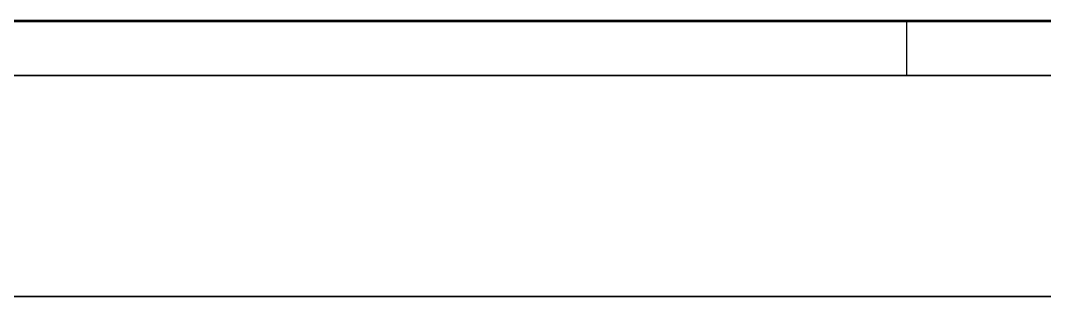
# Model space of a CAD drawing. Header units: millimetres. Extents: x -2814 to 2001, y -6772 to 1959.
# Drawn here: x -2500.1 to -2314.1, y -6148.5 to -6098.3 of the extents above; entities that cross this region are included whole.
import ezdxf

# ---------------------------------------------------------------- set-up
doc = ezdxf.new("R2010")
doc.units = ezdxf.units.MM
doc.header["$MEASUREMENT"] = 0
doc.layers.add('Warstwa 01', color=7, linetype='Continuous', true_color=0xffffff)

msp = doc.modelspace()

# ---------------------------------------------------------------- linework, layer by layer
at = {"layer": 'Warstwa 01'}
for points in [[(-2203.22, -6098.32, 272.14), (-2434.72, -6098.32, 272.14), (-2666.23, -6098.32, 272.14)], [(-2178.11, -6098.52, 492.14), (-2407.74, -6098.52, 492.14), (-2637.37, -6098.52, 492.14)], [(-2603.38, -6098.32, 106.19), (-2471.28, -6098.32, 129.49), (-2339.17, -6098.32, 152.78)], [(-2339.17, -6098.32, 152.78), (-2339.17, -6103.32, 152.78), (-2339.17, -6108.32, 152.78)], [(-2203.22, -6108.32, 272.14), (-2434.72, -6108.32, 272.14), (-2666.23, -6108.32, 272.14)], [(-2603.38, -6108.32, 106.19), (-2471.28, -6108.32, 129.49), (-2339.17, -6108.32, 152.78)], [(-2178.11, -6148.52, 492.14), (-2407.74, -6148.52, 492.14), (-2637.37, -6148.52, 492.14)]]:
    msp.add_open_spline(points, degree=2, dxfattribs=at)
for points in [[(-2635.72, -6098.52, 482.24), (-2522.91, -6098.52, 482.24), (-2410.09, -6098.52, 482.24), (-2294.05, -6098.52, 482.24), (-2178, -6098.52, 482.24)], [(-2635.72, -6148.52, 482.24), (-2522.91, -6148.52, 482.24), (-2410.09, -6148.52, 482.24), (-2294.05, -6148.52, 482.24), (-2178, -6148.52, 482.24)]]:
    msp.add_open_spline(points, degree=2, knots=[5009.033173, 5009.033173, 5009.033173, 5234.661756, 5234.661756, 5466.75579, 5466.75579, 5466.75579], dxfattribs=at)
for points in [[(-2339.17, -6098.32, 152.78), (-2334.86, -6098.32, 153.54), (-2330.49, -6098.32, 153.54), (-2280.49, -6098.32, 153.54), (-2280.49, -6098.32, 103.54)], [(-2339.17, -6108.32, 152.78), (-2334.86, -6108.32, 153.54), (-2330.49, -6108.32, 153.54), (-2280.49, -6108.32, 153.54), (-2280.49, -6108.32, 103.54)]]:
    msp.add_rational_spline(points, [1, 0.996194698092, 1, 0.707106781187, 1], degree=2, knots=[-17.169519, -17.169519, -17.169519, -8.442872, -8.442872, 70.096944, 70.096944, 70.096944], dxfattribs=at)

doc.saveas('drawing.dxf')
